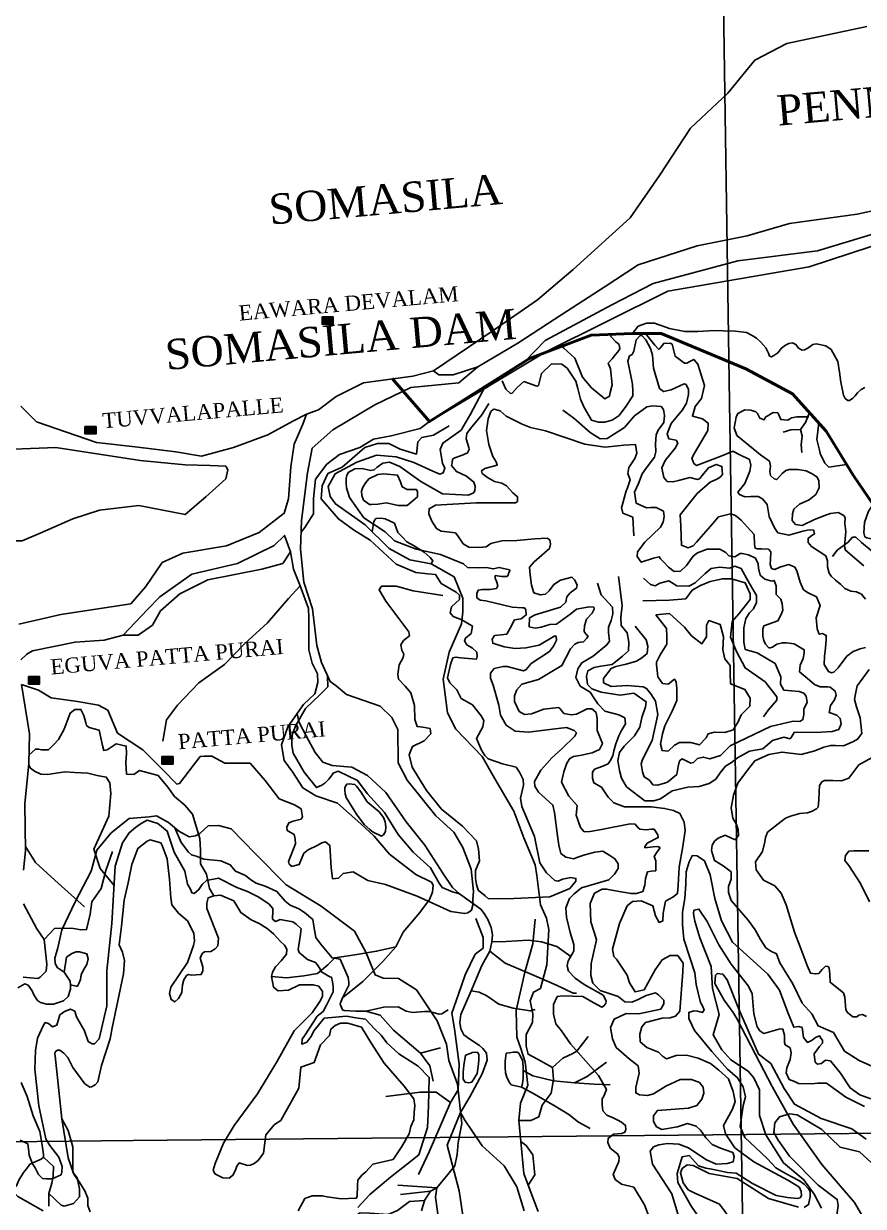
# Model space of a CAD drawing. Header units: millimetres. Extents: x 46 to 1858, y 42 to 1542.
# Drawn here: x 200.7 to 477.7, y 843.9 to 1234.2 of the extents above; entities that cross this region are included whole.
import ezdxf

# ---------------------------------------------------------------- set-up
doc = ezdxf.new("R2010")
doc.units = ezdxf.units.MM
doc.header["$MEASUREMENT"] = 0
for name, color, linetype in [('CONTOUR', 31, 'Continuous'), ('NALA', 4, 'Continuous'), ('TEXT', 7, 'Continuous')]:
    doc.layers.add(name, color=color, linetype=linetype)
for name, color, linetype, lineweight in [('FLOODFLOWCANAL', 4, 'Continuous', 50), ('RIVER', 4, 'Continuous', 25), ('ROAD', 1, 'Continuous', 25), ('TITLE', 7, 'Continuous', 30)]:
    doc.layers.add(name, color=color, linetype=linetype, lineweight=lineweight)
doc.styles.get("Standard").update_dxf_attribs({"font": 'times.ttf'})

msp = doc.modelspace()

# ---------------------------------------------------------------- hatches: boundary and pattern name
at = {"layer": 'TEXT'}
for points in [[(302.8, 1137.46), (299.13, 1137.46), (299.13, 1135.02), (302.8, 1135.02)], [(224.58, 1101.25), (220.91, 1101.25), (220.91, 1098.81), (224.58, 1098.81)], [(205.94, 1018.71), (202.28, 1018.71), (202.28, 1016.27), (205.94, 1016.27)], [(249.97, 992.32), (246.31, 992.32), (246.31, 989.88), (249.97, 989.88)]]:
    msp.add_hatch(color=256, dxfattribs=at).paths.add_polyline_path(points)

# ---------------------------------------------------------------- linework, layer by layer
at = {"layer": 'CONTOUR'}
for points in [[(401.58, 1131.99), (403.46, 1134.34), (406.14, 1135.35), (408.76, 1135.35), (413.8, 1133.6), (418.78, 1132.66), (423.08, 1132.66), (428.65, 1132.93), (431.48, 1132.8), (435.51, 1132.73), (439.14, 1132.33), (441.02, 1131.32), (442.5, 1130.38), (443.84, 1129.11), (445.59, 1127.29), (446.39, 1125.48), (446.8, 1124.54), (447.4, 1124.27), (448.21, 1124.68), (449.49, 1125.62), (450.69, 1127.16), (452.04, 1128.17), (453.18, 1128.7), (454.32, 1128.84), (455.47, 1128.37), (456.27, 1127.16), (457.48, 1126.49), (458.29, 1126.62), (459.36, 1127.09), (461.02, 1128.35), (462.16, 1128.55), (465.32, 1127.88), (467.06, 1126.67), (469.28, 1122.78), (469.82, 1119.22), (470.29, 1115.93), (470.83, 1113.32), (471.16, 1111.64), (471.77, 1110.57), (472.58, 1109.83), (473.18, 1109.89), (474.25, 1110.63), (474.99, 1111.44), (475.8, 1112.38), (477.01, 1113.45), (478.22, 1114.19)], [(478.47, 1028.32), (476.71, 1027.93), (474.37, 1026.96), (472.32, 1025.5), (469.4, 1021.6), (468.03, 1020.14), (467.25, 1019.95), (466.18, 1020.43), (464.82, 1022.77), (464.91, 1025.4), (465.21, 1028.22), (465.4, 1030.95), (465.5, 1032.31), (464.23, 1032.9), (463.16, 1032.7), (462.48, 1034.46), (462.18, 1038.16), (463.45, 1042.15), (462.28, 1045.07), (459.55, 1046.43), (457.99, 1047.41), (456.92, 1049.94), (455.75, 1053.64), (455.07, 1054.9), (453.12, 1055.68), (450.19, 1054.81), (448.53, 1054.13), (447.46, 1054.42), (446.97, 1055.78), (447.07, 1057.53), (447.17, 1059.87), (446.39, 1060.84), (444.15, 1060.94), (442.78, 1060.94), (442, 1061.14), (441.81, 1062.3), (441.67, 1065.58), (439.33, 1068.21), (437.38, 1070.36), (435.53, 1071.91), (433.87, 1072.4), (429.97, 1071.43), (428.02, 1069.28), (422.66, 1063.05), (421.59, 1061.88), (419.93, 1061.2), (417.69, 1062.08), (417.59, 1064.81), (417.49, 1068.51), (417.3, 1072.11), (422.86, 1079.12), (427.15, 1082.92), (429.39, 1083.89), (430.46, 1084.57), (431.24, 1085.45), (431.05, 1088.08), (429.19, 1088.76), (426.66, 1087.59), (424.51, 1085.06), (423.73, 1084.09), (423.05, 1083.79), (420.52, 1084.47), (416.71, 1083.5), (414.86, 1083.01), (413.01, 1083.11), (411.84, 1084.47), (411.25, 1087.59), (412.33, 1090.03), (415.64, 1094.12), (416.51, 1095.75), (415.92, 1096.82), (413.49, 1097.21), (413, 1098.87), (414.36, 1102.28), (418.07, 1106.76), (419.34, 1108.99), (420.02, 1111.82), (420.02, 1113.47), (419.24, 1115.13), (418.65, 1115.32), (414.27, 1113.38), (411.83, 1112.79), (410.46, 1113.86), (408.51, 1120.49), (408.12, 1124.87), (407.54, 1127.01), (405.98, 1129.93), (404.61, 1131.29), (404.03, 1131.29), (402.76, 1129.83), (401.98, 1126.13), (401.49, 1125.06), (400.52, 1124.57), (400.03, 1122.82), (401.01, 1117.95), (401.59, 1115.23), (401.69, 1112.89), (401.69, 1111.43), (399.35, 1107.92), (397.11, 1104.91), (394.86, 1103.35), (392.33, 1102.76), (390.28, 1102.67), (388.04, 1103.35), (385.5, 1107.73), (384.43, 1110.26), (383.55, 1113.77), (382.87, 1116.2), (379.95, 1120.58), (378.19, 1121.85), (374.88, 1121.95), (371.56, 1118.73), (370.49, 1114.84), (370, 1114.55), (365.71, 1116.1), (363.47, 1114.16), (361.81, 1112.31), (361.32, 1112.21), (359.76, 1113.57), (358.5, 1116.4)], [(394.42, 1131.69), (394.42, 1130.98), (396, 1129.21), (397.18, 1128.33), (397.37, 1126.95), (396.69, 1125.87), (395.9, 1124.99), (394.82, 1123.62), (393.54, 1122.14), (394.33, 1120.28), (394.82, 1114.98), (394.13, 1112.52), (393.93, 1111.34), (392.46, 1110.46), (388.04, 1113.99), (385.09, 1117.53), (382.53, 1123.81), (378.89, 1127.15), (377.93, 1128.39)], [(478.45, 1044.32), (477.08, 1045.89), (475.51, 1046.68), (473.54, 1046.88), (471.57, 1047.76), (470.3, 1049.13), (468.53, 1050.51), (467.15, 1051.88), (466.46, 1052.86), (465.87, 1054.93), (465.87, 1056.99), (465.38, 1058.56), (460.56, 1061.7), (459.48, 1062.98), (459.48, 1064.35), (460.37, 1065.04), (461.55, 1065.82), (461.35, 1066.8), (461.35, 1067.1), (459.88, 1067.2), (457.71, 1066.71), (453.09, 1065.43), (449.46, 1066.22), (448.37, 1067.79), (446.61, 1071.52), (445.99, 1075.52), (444.41, 1077.39), (443.04, 1078.17), (440.58, 1078.17), (438.61, 1078.08), (436.84, 1078.86), (436.35, 1079.65), (438.61, 1082.49), (440.28, 1086.52), (440.58, 1088.48), (440.19, 1090.35), (436.74, 1092.02), (434.88, 1093), (434.39, 1093), (431.04, 1091.62), (428.19, 1090.54), (422.69, 1088.38), (421.8, 1089.07), (421.12, 1090.84), (422, 1092.51), (426.42, 1099.97), (426.52, 1102.42), (424.65, 1103.8), (421.31, 1104.68), (422.2, 1107.92), (424.36, 1110.47), (425.33, 1114.77), (423.07, 1121.84), (421.79, 1123.41), (420.42, 1122.72), (419.53, 1122.23), (418.74, 1122.13), (415.6, 1124.49), (414.62, 1128.41), (413.93, 1128.81), (411.86, 1128.71), (410.59, 1127.04), (410.29, 1126.74), (408.91, 1128.12), (405.8, 1131.99)], [(354.18, 1108.82), (351.8, 1105.11), (348.08, 1100.67), (346.84, 1098.92), (346.64, 1097.16), (347.57, 1094.38), (347.67, 1093.66), (347.15, 1092.62), (345.71, 1091.9), (342.92, 1090.97), (342.19, 1090.46), (342.09, 1089.32), (341.88, 1088.39), (343.43, 1086.43), (346.74, 1084.9), (349.22, 1082.94), (349.63, 1081.6), (349.53, 1080.05), (349.12, 1079.43), (347.46, 1078.61), (338.89, 1079.02), (331.66, 1083.15), (324.84, 1088.1), (321.43, 1089.54), (319.16, 1089.13), (317.3, 1087.89), (316.37, 1086.96), (315.13, 1086.76), (312.34, 1087.38), (309.97, 1087.27), (307.69, 1086.04), (307.28, 1085.11), (307.07, 1084.18), (307.07, 1082.53), (307.18, 1081.08), (308.21, 1077.89), (312.86, 1071.18), (319.99, 1066.54), (323.08, 1063.55), (330.21, 1060.76), (338.17, 1059.01), (345.81, 1055.91), (347.15, 1054.78), (350.87, 1054.67), (353.35, 1054.78), (355.62, 1054.26), (357.59, 1054.78), (361, 1053.95), (361.1, 1053.74), (360.69, 1052.71), (360.48, 1052.2), (360.17, 1051.78), (358.31, 1051.78), (356.24, 1052.09), (356.24, 1051.17), (356.76, 1049.93), (357.07, 1048.69), (356.66, 1047.76), (354.59, 1047.45), (351.91, 1047.45), (350.67, 1047.24), (350.15, 1046.11), (350.15, 1044.77), (351.29, 1043.94), (353.15, 1043.74), (361.84, 1041.69), (365.25, 1041.48), (365.87, 1041.38), (366.38, 1040.76), (366.49, 1039.11), (364.83, 1037.77), (362.67, 1037.46), (361.22, 1034.67), (360.08, 1032.71), (358.22, 1032.51), (356.05, 1032.3), (355.23, 1031.06), (355.43, 1029.72), (359.26, 1028.59), (362.87, 1027.97), (366.38, 1028.17), (370.72, 1029.1), (375.89, 1032.2), (376.4, 1031.99), (376.51, 1030.75), (375.47, 1028.79), (374.13, 1027.04), (368.14, 1023.02), (366.49, 1021.06), (365.56, 1020.64), (360.19, 1022.09), (358.84, 1022.09), (355.95, 1021.37), (354.71, 1019.82), (354.71, 1018.17), (355.54, 1015.9), (357.4, 1009.29), (358.02, 1005.99), (359.88, 1002.69), (362.88, 1000.67), (367.22, 1000.36), (375.17, 1001.4), (379.72, 1001.91), (382.3, 1000.98), (383.02, 1000.16), (382.5, 999.02), (378.27, 994.9), (374.96, 991.9), (373.31, 990.05), (371.35, 987.88), (369.18, 984.06), (369.28, 982.52), (370.52, 980.56), (375.27, 976.33), (375.79, 973.85), (376.83, 966.13), (377.24, 963.14), (377.86, 960.35), (379.51, 959.12), (382.2, 958.6), (383.13, 959.01), (385.82, 959.94), (389.12, 960.77), (391.81, 961.08), (394.08, 959.63), (395.73, 958.6), (396.87, 956.95), (396.77, 955.4), (395.63, 953.54), (393.77, 951.69), (384.68, 949.01), (382.3, 947.04), (380.75, 945.5), (379.51, 942.4), (379.72, 939.31), (380.96, 934.25), (382.21, 930.35), (382.21, 928.18), (381.9, 927.56), (380.76, 925.7), (380.24, 924.57), (380.04, 923.12), (380.45, 921.47), (382.62, 919.2), (385.61, 917.14), (391.92, 913.53), (392.85, 911.67), (392.74, 910.85), (392.02, 909.92), (391.4, 909.61), (388.61, 911.16), (385.2, 913.12), (378.56, 913.39), (376.73, 913.11), (375.45, 910.46), (375.45, 907.35), (376.27, 904.15), (378.11, 901.86), (381.04, 897.56), (390.38, 887.04), (392.96, 882.48), (392.14, 880.2), (391.5, 879.37), (391.5, 877.36), (391.77, 875.35), (393.05, 873.98), (395.16, 873.06), (396.53, 872.42), (397.91, 871.69), (399.28, 870.59), (399.37, 869.22), (399.01, 868.31), (398, 867.94), (395.25, 867.67), (393.51, 866.29), (393.42, 864.92), (394.15, 863.09), (396.72, 861.08), (397.17, 859.98), (397.08, 858.7), (395.16, 854.4), (395.8, 852.76), (397.91, 851.2), (401.94, 850.19), (405.52, 844.36), (409.64, 833.29)], [(417.76, 837.37), (414.48, 848.06), (408.17, 857.82), (407.33, 862.13), (408.49, 863.5), (410.28, 864.13), (413.12, 864.65), (416.8, 864.44), (420.06, 863.23), (425.73, 859.34), (429.1, 857.76), (432.78, 857.97), (434.78, 858.6), (435.09, 860.28), (434.67, 861.65), (430.57, 863.12), (427.84, 864.28), (425.73, 866.48), (423.95, 869), (422.58, 870.37), (419.74, 871.21), (416.38, 870.16), (411.22, 869.21), (409.43, 870.16), (408.49, 871.84), (408.49, 873.73), (409.85, 875.51), (420.06, 876.25), (422.79, 877.19), (424.47, 879.29), (425.1, 881.19), (424.89, 883.18), (423.63, 884.76), (421, 885.7), (417.32, 885.7), (412.59, 883.5), (408.49, 880.98), (406.49, 880.45), (403.86, 880.66), (402.6, 881.29), (402.6, 883.08), (403.76, 887.8), (403.44, 890.22), (400.5, 892.53), (396.18, 896.31), (394.92, 899.15), (394.27, 902.9), (395.54, 905.63), (399.43, 907.53), (403.63, 907.42), (410.89, 909), (411.84, 910.68), (411.84, 911.94), (410.15, 913.72), (409.1, 914.35), (406.05, 913.51), (403.42, 912.15), (401.32, 911.31), (399.01, 911.41), (396.8, 913.09), (390.91, 915.09), (388.49, 917.5), (387.75, 920.02), (387.96, 924.01), (389.65, 931.89), (388.91, 934.41), (387.75, 937.77), (387.53, 943.84), (389.01, 947.21), (391.53, 948.57), (393, 948.57), (397.1, 947.84), (401.1, 947.1), (402.89, 947.1), (404.99, 947.84), (405.62, 949.94), (405.83, 952.04), (406.46, 954.24), (407.73, 954.56), (409.2, 954.66), (409.3, 955.92), (409.3, 957.92), (408.67, 959.39), (409.51, 960.54), (410.57, 962.12), (410.46, 962.44), (409.72, 962.65), (408.36, 962.54), (405.62, 962.23), (405.62, 962.54), (406.36, 963.7), (410.04, 965.59), (409.94, 966.53), (408.67, 968.32), (407.83, 968.42), (406.04, 968.11), (403.94, 968.32), (403.41, 968.84), (402.47, 970), (400.79, 970.1), (391.32, 968.21), (387.53, 967.58), (385.64, 967.48), (384.38, 968.95), (382.91, 973.04), (383.33, 976.19), (380.49, 979.24), (378.17, 983.84), (378.91, 987.3), (379.85, 990.14), (380.9, 991.71), (382.06, 992.34), (384.69, 992.76), (388.27, 993.6), (390.68, 994.65), (391.63, 996.65), (389.84, 1000.96), (389.84, 1004.84), (389.53, 1006.84), (388.16, 1008.1), (386.58, 1008.1), (383.11, 1006.31), (381.33, 1006.1), (378.91, 1006.52), (377.64, 1008.1), (377.12, 1008.52), (372.28, 1007.99), (368.28, 1006.42), (365.97, 1006.21), (364.18, 1007.26), (362.61, 1010.51), (362.61, 1012.4), (363.34, 1014.4), (365.02, 1016.19), (370.49, 1017.76), (373.86, 1019.73), (378.28, 1022.36), (381.11, 1027.92), (382.48, 1029.39), (383.64, 1030.02), (385.43, 1030.23), (386.48, 1031.39), (386.9, 1032.13), (386.27, 1032.65), (385.64, 1033.6), (385.74, 1035.49), (386.37, 1037.69), (388.27, 1039.69), (388.9, 1040.95), (388.79, 1041.68), (387.21, 1041.79), (383.11, 1040.95), (381.33, 1039.58), (376.49, 1036.01), (374.28, 1035.91), (371.44, 1035.07), (369.44, 1034.75), (367.44, 1035.17), (367.55, 1038.11), (369.44, 1039.16), (377.75, 1041.68), (379.54, 1043.26), (379.85, 1045.04), (381.01, 1046.41), (382.17, 1047.25), (383.11, 1047.88), (383.32, 1049.04), (382.38, 1050.72), (381.54, 1051.56), (377.85, 1050.61), (375.65, 1049.14), (374.07, 1047.04), (372.81, 1045.99), (371.12, 1045.67), (369.02, 1046.41), (368.18, 1048.93), (367.76, 1052.29), (367.55, 1054.81), (369.13, 1056.6), (374.16, 1060.98), (374.48, 1062.46), (374.27, 1063.82), (373.43, 1064.45), (369.33, 1064.24), (363.44, 1063.61), (358.39, 1063.51), (354.81, 1062.67), (353.24, 1061.61), (350.82, 1061.3), (347.56, 1061.4), (345.66, 1062.56), (343.88, 1065.19), (343.14, 1066.13), (338.41, 1066.76), (336.83, 1067.6), (335.36, 1070.02), (334.31, 1072.43), (334.41, 1074.11), (336.52, 1075.27), (349.98, 1076.11), (362.91, 1076.11), (363.65, 1076.53), (363.65, 1078.1), (362.07, 1079.37), (359.97, 1081.68), (358.39, 1082.62), (355.97, 1083.15), (353.76, 1084.41), (351.97, 1085.77), (351.76, 1086.61), (352.82, 1087.45), (356.92, 1088.5), (356.6, 1089.66), (355.44, 1091.34), (354.18, 1095.33), (353.34, 1099.91), (353.97, 1103.8), (354.81, 1106.21), (355.55, 1106.84), (355.86, 1107.05), (357.86, 1106.42), (359.86, 1104.74), (365.12, 1102.01), (367.85, 1100.96), (372.9, 1099.81), (385.83, 1095.4), (392.56, 1094.45), (398.66, 1095.08), (402.56, 1095.29), (402.98, 1092.46), (402.34, 1090.67), (400.35, 1087.73), (400.03, 1085.73), (400.77, 1083.63), (399.82, 1080.69), (399.51, 1080.06), (398.17, 1075.19), (397.96, 1074.56), (398.38, 1072.67), (401.64, 1071.3), (401.95, 1065.21)], [(378.57, 1106.68), (382.23, 1104.06), (387.59, 1099.27), (390.88, 1097.2), (393.23, 1097.3), (398.96, 1100.96), (402.25, 1104.81), (406.29, 1107.72), (408.17, 1108.09), (410.99, 1107.9), (411.75, 1106.87), (412.12, 1104.9), (411.84, 1102.55), (410.05, 1100.02), (409.4, 1098.52), (409.11, 1095.51), (409.21, 1092.88), (408.83, 1091.1), (406.11, 1087.53), (404.79, 1085.66), (403.57, 1082.46), (402.25, 1079.55), (402.72, 1075.99), (406.22, 1074.41), (407.53, 1074.5), (409.41, 1074.5), (411.76, 1073.28), (412.04, 1071.59), (411.67, 1069.71), (410.82, 1068.02), (405.65, 1063.14), (403.21, 1059.86), (403.12, 1058.35), (404.43, 1056.48), (408.47, 1057.79), (410.35, 1058.26), (410.82, 1057.6), (411.76, 1056.57), (413.45, 1054.88), (415.33, 1053.47), (417.4, 1053.57), (419.38, 1055.35), (421.54, 1058.45), (423.04, 1059.57), (426.24, 1060.8), (428.02, 1060.8), (430.37, 1060.8), (432.35, 1059.67), (433.38, 1058.64), (435.26, 1058.26), (437.05, 1059.39), (437.7, 1059.39), (439.87, 1058.92), (442.12, 1057.79), (443.06, 1055.91), (443.16, 1054.51), (443.72, 1052.16), (445.22, 1050.84), (447.48, 1050.28), (448.33, 1050.47), (448.98, 1048.69), (448.98, 1045.87), (450.49, 1044.27), (450.96, 1042.77), (451.15, 1040.61), (450.58, 1039.2), (449.55, 1037.14), (444.88, 1035.46), (444.6, 1034.33), (444.6, 1032.08), (444.88, 1030.67), (445.45, 1029.45), (446.58, 1028.23), (446.95, 1028.23), (447.7, 1028.42), (449.21, 1029.45), (450.99, 1029.92), (452.31, 1029.92), (454.85, 1029.54), (458.14, 1027.57), (458.23, 1026.44), (457.86, 1024.66), (456.92, 1022.5), (456.63, 1020.34), (459.17, 1018.18), (461.62, 1016.12), (463.5, 1015.37), (465.85, 1015.37), (466.78, 1015.27), (468.38, 1013.96), (468.76, 1012.55), (468.19, 1011.05), (466.88, 1009.17), (466.41, 1006.92), (468.95, 1005.98), (470.07, 1004.95), (470.45, 1003.16), (469.6, 1001.29), (467.44, 1000.63), (463.78, 1000.44), (454.85, 1000.25), (453.91, 998.66), (453.53, 998.19), (451.46, 998.75), (447.7, 997.63), (444.6, 994.9), (440.16, 994.1), (436.21, 991.94), (434.24, 990.34), (432.27, 989.12), (430.48, 986.96), (429.07, 984.9), (426.82, 983.39), (423.53, 982.46), (419.86, 982.27), (414.6, 981.05), (410.74, 978.42), (408.58, 977.76), (405.57, 977.76), (399.56, 982.36), (397.96, 985.18), (397.21, 987.71), (396.74, 991), (397.21, 993.72), (398.81, 995.79), (402.19, 999.17), (403.98, 1002.08), (404.63, 1005.27), (405.86, 1008.74), (406.04, 1010.43), (401.99, 1013.24), (397.48, 1012.58), (391.18, 1013.61), (388.17, 1014.65), (386.67, 1016.15), (386.39, 1018.87), (386.86, 1020.65), (388.93, 1021.69), (391.09, 1022.15), (394.85, 1022.72), (398.23, 1025.44), (400.21, 1027.22), (400.3, 1030.04), (399.74, 1033.14), (397.76, 1035.58), (397.67, 1038.39), (398.14, 1042.24), (396.92, 1051.82)], [(459.74, 1104.5), (455.84, 1104.5), (453.99, 1104.19), (453.37, 1103.67), (452.76, 1103.37), (450.5, 1103.57), (449.78, 1105.11), (449.47, 1105.83), (447.93, 1105.93), (445.47, 1104.39), (444.95, 1103.47), (443.52, 1103.98), (442.8, 1105.52), (442.28, 1106.14), (440.54, 1106.65), (438.59, 1106.75), (436.33, 1105.62), (435.71, 1104.39), (435.1, 1100.8), (436.02, 1098.34), (437.77, 1096.91), (443.82, 1091.88), (446.7, 1089.83), (447.11, 1088.19), (446.91, 1086.45), (447.11, 1085.11), (448.34, 1083.98), (449.16, 1083.78), (450.09, 1084.8), (450.91, 1085.73), (452.14, 1086.75), (453.27, 1087.06), (456.15, 1087.06), (458.82, 1086.65), (461.08, 1085.52), (462.51, 1084.6), (463.03, 1083.37), (463.13, 1081.01), (462, 1078.86), (459.84, 1077.11), (456.66, 1075.68), (454.81, 1074.04), (454.3, 1072.5), (454.2, 1070.24), (455.33, 1068.91), (457.48, 1068.6), (461.59, 1070.55), (465.59, 1072.09), (466.83, 1072.6), (469.39, 1072.91), (471.24, 1071.88), (471.76, 1071.16), (471.65, 1069.22), (471.96, 1066.65), (471.47, 1061.64), (471.78, 1060.41), (477.84, 1055.29)], [(338.95, 1045.46), (329.15, 1047.04), (323.54, 1048.62), (318.78, 1048.62), (317.92, 1047.33), (320.22, 1043.59), (325.12, 1036.97), (327.71, 1033.52), (328, 1032.22), (325.98, 1030.64), (325.12, 1029.2), (325.41, 1027.48), (326.13, 1026.18), (325.84, 1025.03), (324.54, 1022.58), (324.11, 1019.56), (324.4, 1017.84), (326.56, 1015.53), (328.43, 1013.38), (329.59, 1009.2), (329.73, 1004.6), (330.45, 1002.3), (332.32, 1002.01), (334.77, 1001.58), (335.06, 999.85), (332.76, 997.55), (329.01, 995.68), (328.43, 994.39), (327.86, 992.95), (328.87, 988.81), (333.62, 981.18), (338.52, 975), (345.43, 969.39), (350.04, 964.5), (350.76, 961.76), (351.05, 957.88), (349.75, 954.71), (349.75, 952.12), (350.04, 950.11), (350.62, 948.24), (352.92, 946.37), (354.08, 945.36), (362.43, 945.51), (374.24, 946.08), (380.87, 948.81), (382.89, 951.26), (382.89, 952.12), (381.16, 952.41), (378.42, 951.84), (376.98, 951.26), (375.97, 951.4), (373.23, 953.99), (370.93, 957.3), (369.2, 965.93), (365.02, 975.86), (364.59, 978.59), (365.6, 982.91), (365.46, 984.78), (364.3, 987.23), (363.15, 988.81), (358.69, 989.96), (353.93, 991.54), (352.78, 992.69), (351.77, 994.42), (350.04, 998.3), (352.2, 1002.19), (352.49, 1004.2), (351.63, 1005.78), (348.74, 1009.37), (345, 1011.52), (343.56, 1014.4), (341.25, 1016.7), (340.53, 1018.29), (341.54, 1022.75), (342.26, 1024.9), (343.27, 1025.19), (344.85, 1024.9), (350.04, 1024.47), (350.33, 1025.33), (350.18, 1026.77), (348.74, 1028.07), (346.87, 1029.22), (346.15, 1030.51), (346.44, 1031.38), (348.31, 1032.96), (348.74, 1035.41), (345.28, 1037.42), (342.4, 1038.57), (341.4, 1039.72), (341.83, 1041.74), (344.42, 1044.18), (344.42, 1045.62), (343.41, 1046.63), (338.37, 1049.5), (336.5, 1052.38), (334.05, 1052.67), (330.02, 1053.1), (323.53, 1055.83), (315.03, 1063.75), (309.54, 1067.15), (304.5, 1070.75), (298.88, 1077.37), (299.17, 1081.68), (301.04, 1085.71), (305.79, 1087.87), (313.28, 1094.34), (317.46, 1095.64), (321.21, 1095.64), (324.95, 1093.77), (330.28, 1092.19), (330.71, 1096.21), (332.01, 1097.65), (335.9, 1098.37), (341.08, 1101.54)], [(402.39, 1035.32), (406.09, 1030.86), (406.6, 1028.82), (406.34, 1026.4), (404.68, 1024.87), (402.9, 1023.85), (399.45, 1022.83), (396.01, 1022.07), (394.48, 1021.43), (391.93, 1018.12), (391.93, 1016.72), (394.48, 1015.44), (399.84, 1015.83), (405.07, 1015.32), (406.21, 1014.81), (407.62, 1013.02), (409.15, 1010.6), (409.91, 1006.27), (408, 997.61), (404.84, 991.42), (404.45, 989.89), (404.84, 987.34), (405.35, 985.69), (407.13, 984.54), (408.28, 983.01), (409.81, 982.89), (412.11, 983.52), (413.13, 983.9), (416.19, 986.45), (416.57, 989), (417.08, 990.91), (417.98, 991.55), (420.78, 990.15), (421.68, 990.4), (422.95, 991.68), (424.87, 992.19), (427.03, 991.55), (430.61, 992.7), (433.8, 995.88), (447.06, 1002.25), (454.59, 1004.04), (456.76, 1003.91), (457.78, 1004.55), (458.03, 1006.2), (458.03, 1007.99), (459.18, 1010.28), (458.8, 1012.32), (458.03, 1013.21), (456.5, 1013.85), (451.53, 1014.23), (450.38, 1016.27), (450.51, 1018.69), (448.59, 1023.02), (442.72, 1026.54), (438.77, 1027.68), (438.26, 1030.1), (438.26, 1034.82), (438.9, 1037.87), (440.17, 1039.79), (441.45, 1041.06), (442.47, 1043.23), (442.47, 1045.52), (439.66, 1050.23), (437.36, 1054.44), (435.32, 1055.2), (433.54, 1054.57), (430.22, 1054.82), (427.54, 1054.44), (425.5, 1052.78), (422.18, 1049.72), (420.14, 1048.58), (416.19, 1048.7), (413.51, 1050.36), (410.57, 1049.6), (409.04, 1048.7), (407.51, 1049.09), (405.22, 1051.25)], [(404.95, 1043.75), (413.76, 1044), (419.11, 1044.38), (421.28, 1047.31), (423.96, 1048.84), (427.15, 1050.12), (431.23, 1051.01), (434.17, 1051.01), (438.76, 1049.73), (440.42, 1046.04), (440.42, 1044.13), (436.72, 1039.54), (434.42, 1036.87), (433.91, 1031.77), (435.83, 1027.06), (438.76, 1021.58), (445.27, 1016.99), (449.22, 1012.02), (449.22, 1011), (446.29, 1007.69), (444.76, 1005.4)], [(424.8, 838.37), (420.83, 844.14), (416.5, 851.71), (416.26, 854.72), (417.94, 860.25), (420.23, 860.61), (423.36, 857.24), (425.77, 856.52), (427.69, 856.16), (432.87, 855.08), (435.76, 854.84), (441.17, 851.47), (449, 847.51), (452.73, 846.79), (455.98, 846.43), (456.82, 846.67), (457.3, 847.51), (457.18, 848.83), (456.7, 850.15), (456.1, 850.51), (452.85, 852.56), (441.53, 858.57), (435.26, 863.22), (432.25, 867.79), (431.53, 870.56), (434.53, 875.97), (435.38, 878.49), (434.77, 881.74), (433.21, 885.94), (430.08, 888.83), (427.31, 890.99), (423.22, 892.8), (419.37, 893.76), (416, 893.64), (412.75, 892.56), (411.42, 893.4), (410.1, 894.72), (406.25, 896.28), (404.08, 898.21), (403.96, 900.73), (404.68, 903.13), (405.89, 904.58), (411.3, 906.02), (413.95, 906.14), (415.76, 906.62), (417.2, 908.28), (418.16, 921.26), (418.28, 924.15), (416.48, 926.67), (413.95, 926.67), (411.3, 925.23), (409.02, 921.98), (405.4, 915.37), (402.4, 914.65), (400.59, 917.66), (399.75, 920.18), (396.26, 925.47), (395.41, 926.31), (394.93, 928.72), (397.22, 937.25), (399.75, 943.02), (401.55, 944.46), (404.44, 944.7), (408.29, 943.02), (409.14, 939.78), (410.34, 937.61), (411.54, 938.09), (411.66, 940.62), (412.39, 944.58), (414.91, 945.91), (416.36, 947.11), (416.6, 949.87), (416.96, 955.88), (418.16, 962.61), (418.88, 967.9), (418.64, 970.66), (417.19, 973.55), (415.03, 974.51), (412.14, 975.23), (407.68, 975.71), (398.9, 975.71), (395.41, 977.03), (393.48, 978.96), (391.31, 982.2), (388.79, 983.65), (388.3, 985.21), (388.3, 987.13), (389.03, 988.21), (391.8, 989.17), (393.48, 989.9), (394.2, 990.98), (395.05, 992.54), (395.41, 994.22), (396.01, 996.51), (397.09, 999.15), (397.93, 1000.96), (399.26, 1003.12), (399.02, 1005.16), (397.07, 1006.09), (392.38, 1007.3), (390.09, 1009.7), (389.01, 1011.38), (387.56, 1013.55), (384.31, 1015.59), (382.87, 1018.48), (383.47, 1021.24), (384.8, 1023.28), (388.53, 1025.45), (393.1, 1029.17), (393.94, 1030.38), (393.58, 1033.26), (393.58, 1035.06), (394.54, 1037.23), (395.03, 1039.39), (394.91, 1041.68), (391.17, 1045.76), (389.97, 1049.61)], [(482.76, 889.17), (476.33, 891.99), (471.45, 895.11), (467.85, 901.24), (462.78, 903.48), (460.73, 907.38), (457.51, 910.98), (454.49, 917.31), (450.16, 924.21), (449.09, 927.23), (447.14, 928.11), (445.58, 929.18), (443.82, 932), (441.97, 935.12), (439.73, 938.33), (434.07, 944.85), (433.19, 947.48), (433.19, 949.43), (434.07, 951.86), (434.07, 954.3), (431.44, 956.25), (428.61, 958), (427.62, 961.38), (427.82, 963.04), (428.6, 964.4), (429.77, 965.38), (432.11, 966.35), (434.25, 965.38), (435.23, 964.99), (435.52, 964.99), (436.5, 966.25), (436.4, 968.3), (435.81, 969.95), (434.64, 972), (434.06, 975.41), (434.84, 979.59), (436.3, 983.59), (439.52, 987.87), (441.86, 990.89), (446.54, 993.03), (450.93, 993.81), (457.21, 993), (461.69, 994.26), (464.71, 995.43), (466.95, 996.02), (468.51, 996.02), (471.15, 995.92), (474.46, 997.28), (475.83, 998.06), (477.19, 999.91), (476.7, 1005.07), (475.44, 1008.77), (474.85, 1011.21), (475.24, 1013.64), (475.73, 1015.69), (476.7, 1016.95), (479.63, 1021.04)], [(478.77, 906.56), (477.49, 907.15), (476.21, 906.95), (475.52, 906.46), (474.24, 906.46), (472.48, 907.83), (471.98, 908.72), (471.59, 912.94), (471.2, 914.31), (469.13, 915.98), (466.74, 917.83), (466.65, 920.38), (466.55, 921.56), (466.45, 922.44), (466.06, 923.03), (465.27, 923.13), (464.09, 922.05), (463.01, 920.78), (461.83, 920.58), (460.26, 920.87), (459.17, 923.33), (456.82, 929.51), (455.05, 934.42), (452.29, 943.45), (450.62, 947.28), (448.46, 949.64), (444.82, 951.5), (442.37, 954.94), (442.16, 957.57), (444.42, 961), (445.21, 964.14), (445.4, 965.62), (446.09, 967.38), (450.61, 970.92), (451.99, 972), (453.66, 972.68), (456.81, 973.57), (459.26, 973.76), (460.64, 974.16), (462.31, 975.04), (462.8, 975.63), (463, 978.08), (463.1, 980.64), (463.29, 982.8), (463.98, 983.97), (464.87, 984.47), (467.62, 984.47), (470.47, 984.37), (472.93, 985.15), (476.27, 989.57), (482.79, 993.29)], [(199.48, 865.73), (202.05, 864.5), (202.28, 862.82), (202.5, 860.81), (203.62, 857.9), (204.51, 856.56), (205.52, 854.44), (206.86, 853.09), (208.21, 852.98), (210.11, 852.98), (213.02, 854.32), (213.25, 855.22), (213.36, 857.01), (212.24, 860.14), (209.33, 863.94), (207.98, 866.17), (205.63, 877.02), (204.4, 889.21), (204.63, 895.35), (205.19, 899.38), (207.23, 903.71), (207.79, 904.6), (208.91, 904.27), (210.14, 903.15), (211.59, 903.71), (212.6, 907.06), (214.17, 908.18), (216.18, 908.96), (217.53, 908.29), (218.08, 906.39), (220.77, 901.81), (222, 898.34), (223.23, 897.56), (224.02, 897.56), (225.59, 899.12), (228.16, 910.08), (228.16, 921.6), (229.73, 937.25), (230.87, 956.12), (233.33, 963.84), (235.46, 967.19), (237.59, 968.87), (239.16, 969.99), (240.95, 971.11), (241.39, 971.33), (244.98, 970.21), (248, 967.75), (250.35, 960.82), (253.82, 954.56), (254.72, 950.2), (255.72, 948.52), (256.17, 947.4), (256.95, 947.18), (258.52, 948.41), (259.53, 950.09), (260.98, 951.43), (265.01, 952.21), (271.06, 949.08), (274.53, 947.85), (278, 946.06), (281.58, 943.71), (282.93, 942.15), (282.93, 941.37), (282.81, 938.68), (283.71, 937.9), (285.28, 938.57), (289.53, 937.79), (290.54, 937.01), (292.22, 935.44), (291.88, 932.98), (291.28, 928.64), (291.62, 927.64), (294.3, 925.4), (296.99, 924.4), (297.55, 923.73), (298.22, 922.72), (299.01, 921.15), (299.45, 920.93), (301.69, 919.59), (302.25, 919.48), (302.59, 918.02), (302.81, 916.46), (302.81, 914.67), (300.57, 910.31), (299.45, 908.18), (297.55, 906.62), (296.21, 904.61), (293.52, 900.47), (292.51, 899.02), (292.4, 897.45), (294.08, 898.12), (295.42, 899.8), (296.54, 901.92), (299.79, 905.95), (303.6, 906.28), (307.18, 906.62), (310.31, 906.06), (313.45, 905.61), (316.58, 902.37), (318.6, 900.36), (320.5, 897.9), (324.42, 894.21), (330.8, 890.18), (334.5, 886.42), (334.27, 876.92), (333.94, 869.87), (331.03, 860.93), (327.33, 857.91), (321.74, 853.55), (314.89, 847.77), (310.98, 843.52)], [(222.65, 842.08), (221.84, 844.2), (221.84, 846.53), (220.83, 848.95), (219.01, 851.99), (217.28, 854.52), (215.36, 859.88), (213.24, 872.81), (211.12, 893.54), (210.91, 894.15), (211.12, 894.85), (211.83, 895.46), (212.64, 895.46), (213.95, 894.45), (215.27, 893.03), (216.89, 889.7), (220.84, 884.34), (222.46, 883.22), (223.06, 883.33), (224.28, 883.93), (225.19, 884.94), (226.41, 890.4), (229.24, 899.2), (229.85, 902.84), (233.61, 920.62), (233.91, 924.97), (233.3, 927.8), (232.19, 930.23), (232.9, 936.4), (233.81, 944.99), (235.15, 950.61), (236.36, 956.67), (238.39, 962.03), (241.42, 964.36), (242.44, 964.86), (245.98, 963.85), (246.38, 962.94), (248, 958.59), (248.81, 951.92), (249.22, 945.75), (249.52, 943.43), (251.75, 940.7), (254.69, 938.07), (256.81, 934.02), (257.02, 931.49), (256.71, 929.98), (254.69, 924.32), (249.23, 916.19), (248.83, 914.17), (249.33, 912.14), (250.55, 911.34), (251.76, 912.45), (252.88, 914.47), (253.08, 917), (253.48, 918.62), (254.39, 920.03), (255.1, 920.44), (255.91, 920.23), (259.25, 920.44), (259.76, 921.65), (259.76, 922.96), (258.95, 925.8), (259.56, 927.31), (260.37, 927.92), (262.39, 928.02), (263.81, 928.83), (264.72, 929.84), (264.92, 932.37), (261.08, 942.18), (261.08, 944), (261.58, 945.72), (263.41, 946.42), (265.63, 946.63), (269.99, 944.71), (272.31, 940.86), (275.76, 938.44), (278.39, 937.22), (281.02, 935.6), (283.05, 933.78), (285.48, 931.16), (286.69, 930.04), (287.5, 928.73), (287.4, 927.11), (285.58, 924.89), (283.76, 922.96), (282.74, 921.14), (282.44, 919.73), (283.15, 916.19), (284.67, 914.98), (288.01, 915.18), (291.65, 917), (294.49, 917), (296.21, 917), (298.03, 916.59), (299.25, 914.77), (299.25, 913.16), (298.44, 911.44), (295.91, 907.7), (289.95, 901.85), (284.18, 891.53), (277.8, 881.01), (270.11, 870.6), (266.56, 864.73), (263.82, 858), (263.21, 855.78), (263.72, 854.66), (266.35, 853.25), (268.48, 853.15), (269.69, 854.16), (270.61, 855.78), (271.01, 857.19), (271.82, 858.2), (274.55, 857.39), (275.57, 857.49), (276.68, 858), (278, 859.01), (279.82, 861.44), (280.53, 867.51), (283.46, 870.94), (285.49, 872.26), (291.48, 882.83), (292.09, 889.8), (296.54, 891.32), (298.57, 897.19), (301.6, 900.22), (302.01, 902.34), (303.43, 903.56), (305.25, 904.36), (307.58, 904.36), (312.13, 903.05), (315.17, 897.99), (319.63, 891.12), (326.21, 883.53), (329.45, 879.39), (329.75, 877.16), (329.55, 874.84), (329.45, 872.41), (328.44, 870.19), (327.83, 867.86), (325.5, 863.61), (322.56, 859.37), (315.89, 857.76), (313.56, 855.24), (312.24, 854.12), (310.92, 852.51), (310.82, 850.79), (310.72, 847.15), (310.42, 846.54), (305.46, 846.34), (300.8, 847.04), (299.18, 847.35), (295.84, 847.35), (293.41, 846.44), (291.28, 842.39)], [(479.47, 961.26), (476.91, 961.26), (474.54, 961.26), (472.9, 961.06), (471.88, 959.73), (471.57, 958.08), (472.9, 956.34), (476.8, 950.39), (479.78, 944.44)], [(458.21, 843.49), (459.65, 844.45), (460.13, 846.97), (460.13, 848.77), (459.65, 849.61), (458.21, 851.17), (456.65, 852.25), (453.89, 853.69), (451.48, 855.01), (448.84, 856.57), (446.08, 859.57), (443.91, 861.61), (438.62, 866.65), (437.06, 870.25), (438.02, 877.18), (438.86, 880.06), (438.02, 883.3), (436.22, 886.3), (432.86, 889.18), (427.69, 894.94), (422.04, 901.9), (421.08, 903.82), (420.12, 905.86), (420.12, 907.9), (421.8, 908.38), (423, 908.26), (424.69, 907.9), (425.17, 908.74), (424.69, 910.06), (423.96, 911.14), (422.51, 917.12), (422.15, 920.97), (420.59, 925.65), (418.54, 932.01), (418.06, 936.93), (418.06, 941.01), (418.78, 945.45), (419.15, 950.37), (419.27, 954.33), (420.23, 957.57), (421.19, 959.61), (421.79, 959.73), (422.87, 959.61), (425.27, 957.93), (427.2, 953.25), (428.76, 945.45), (430.92, 938.13), (434.53, 931.05), (441.5, 924.81), (446.18, 920.49), (450.03, 915.21), (452.79, 907.89), (454.73, 903), (456.41, 903.24), (457.5, 902.88), (457.62, 902.16), (457.98, 899.64), (459.3, 897.96), (460.86, 898.68), (461.94, 899.64), (463.26, 900.12), (463.74, 899.4), (464.23, 898.68), (464.23, 897.72), (463.26, 896.64), (461.46, 894.24), (461.46, 894), (461.82, 891.48), (462.54, 890.76), (463.86, 891), (464.83, 891.84), (465.31, 892.08), (466.87, 891.96), (470.23, 887.88), (473.36, 882.96), (476.6, 880.68), (480.21, 879.36)], [(427.56, 923.01), (423.72, 932.49), (422.15, 938.01), (421.67, 940.41), (421.79, 941.61), (423.48, 941.97), (426.24, 937.89), (430.08, 930.21), (434.05, 923.85), (439.82, 916.52), (441.02, 914), (441.62, 907.4), (442.71, 903.12), (443.55, 901.8), (444.88, 900.96), (445.6, 901.2), (450.28, 902.52), (451.12, 902.4), (451.72, 900.36), (451.72, 897.96), (451.97, 897.24), (453.53, 896.16), (453.89, 894.6), (453.53, 892.32), (452.45, 889.56), (452.21, 888), (453.29, 885.72), (454.97, 885.12), (456.29, 884.4), (460.74, 884.28), (462.66, 884.52), (465.54, 884.52), (471.91, 879.95), (478.04, 876.83)], [(463.86, 843.24), (461.5, 847.95), (458.13, 852.66), (451.39, 858.22), (445.49, 867.47), (443.47, 873.87), (443.47, 882.28), (441.62, 886.32), (439.76, 888.51), (434.04, 892.21), (431, 895.57), (428.14, 900.45), (430.16, 907.19), (427.97, 915.77), (427.56, 923.01)], [(478.6, 866), (473.9, 869.5), (463.85, 872.88), (454.99, 877.58), (451.6, 882.82), (447.23, 891.01), (443.07, 894.06), (436.6, 908.98), (432.77, 918.59), (431.35, 920.55), (429.49, 920.77), (428.95, 920.23), (428.73, 917.39), (431.79, 911.93), (434.74, 907.89), (436.06, 905.68)], [(486.09, 817.88), (476.81, 820.71), (465.64, 818.19), (460.14, 815.84), (458.09, 815.68), (457.3, 818.19), (458.72, 828.56), (461.87, 832.02), (466.27, 834.38), (468.95, 840.98), (469.42, 844.12), (469.1, 846.16), (462.81, 850.88), (453.35, 860.41), (449.57, 865.76), (448.16, 868.27), (448.47, 871.41), (450.04, 873.46), (453.35, 874.4), (455.86, 874.08), (464.05, 869.21), (470.02, 863.4), (476.47, 861.83), (485.29, 853.81)], [(196.43, 836.31), (188.33, 844.61), (184.58, 850.17), (182.46, 853.81), (181.65, 856.03), (181.75, 858.66), (182.96, 859.88), (187.11, 858.16), (190.35, 855.33), (198.76, 847.13), (207.16, 842.38)], [(435.5, 837.49), (430.21, 844.57), (421.92, 848.29), (419.88, 849.37), (418.32, 851.65), (417.36, 854.89), (417.96, 856.33), (419.64, 857.53), (421.56, 857.41), (426.85, 854.77), (436.1, 853.09), (446.44, 846.49), (456.29, 843.61)]]:
    msp.add_lwpolyline(points, dxfattribs=at)
for points in [[(317.54, 1075.68), (320.42, 1076.06), (324.24, 1075.2), (327.21, 1075.2), (330.56, 1078.07), (330.66, 1079.69), (330.27, 1080.46), (327.21, 1080.46), (325.58, 1081.41), (325.01, 1083.04), (324.05, 1085.24), (319.46, 1085.62), (317.54, 1085.43), (314.58, 1083.99), (313.52, 1082.75), (312.57, 1081.22), (312.09, 1079.88), (312.28, 1078.54), (312.85, 1077.01), (314.77, 1075.58), (315.44, 1075.48)], [(409.29, 1039.13), (412.74, 1034.55), (412.86, 1032), (412.86, 1029.45), (410.69, 1025.88), (409.42, 1023.46), (409.42, 1022.57), (409.67, 1020.79), (409.93, 1018.62), (411.46, 1016.46), (413.37, 1016.2), (415.41, 1017.86), (415.92, 1016.97), (416.18, 1014.67), (416.18, 1010.85), (414.65, 1007.28), (412.22, 1002.44), (411.46, 999.89), (410.82, 996.45), (411.33, 994.29), (413.37, 994.16), (415.41, 996.07), (417.07, 996.96), (420.77, 996.96), (423.71, 996.2), (425.88, 998.49), (426.51, 999.89), (428.55, 1000.4), (432, 1000.27), (434.81, 1001.17), (436.46, 1003.84), (437.36, 1006.14), (440.29, 1008.94), (440.42, 1011.61), (438.63, 1014.42), (433.91, 1016.33), (433.78, 1020.02), (433.78, 1022.44), (432, 1024.61), (431.36, 1027.54), (431.62, 1031.87), (430.47, 1035.95), (426.77, 1037.22), (426, 1035.69), (426, 1031.87), (424.47, 1029.58), (421.03, 1032.13), (418.73, 1035.06), (413.76, 1039.52)], [(346.44, 893.73), (345.88, 890.35), (345.69, 888.19), (345.69, 885.85), (346.35, 884.81), (347.47, 884.63), (348.51, 884.81), (350.29, 887.72), (350.67, 890.07), (350.86, 892.14), (350.86, 893.92), (350.48, 894.67), (349.82, 894.77), (348.6, 894.67), (348.32, 894.48)], [(359.88, 894.48), (359.5, 891.76), (359.5, 889.7), (359.6, 887.91), (360.07, 886.5), (360.82, 884.91), (361.57, 883.97), (364.96, 883.22), (365.24, 884.35), (365.43, 886.13), (365.52, 887.72), (365.43, 890.07), (365.24, 892.14), (364.39, 893.83), (364.02, 894.48), (363.55, 894.77), (363.17, 894.77), (362.23, 894.77), (361.01, 894.58)]]:
    msp.add_lwpolyline(points, close=True, dxfattribs=at)
at = {"layer": 'FLOODFLOWCANAL'}
msp.add_lwpolyline([(322.25, 1117.17), (334.52, 1102.92), (367.62, 1123.73), (387.88, 1131.42), (401.58, 1131.99), (411, 1131.99), (438.96, 1120.31), (454.37, 1112.04), (465.5, 1099.79), (474.34, 1085.25), (480.9, 1075.57)], dxfattribs=at)
at = {"layer": 'NALA'}
for points in [[(200, 1016.14), (205.56, 1014.29), (209.72, 1011.75), (218.39, 1010.49), (225.32, 1009.33), (228.44, 1007.6), (231.68, 1000.1), (240, 994.56), (246.59, 987.98), (251.21, 983.25), (252.13, 983.48), (256.76, 989.48), (258.95, 992.37), (260.22, 992.48), (262.77, 992.48), (267.04, 990.17), (275.36, 990.17), (280.33, 984.4), (284.95, 978.4), (290.04, 976.44), (292.23, 975.05), (292.7, 972.4), (292.23, 971.71), (289.58, 971.01), (288.19, 970.44), (287.5, 969.05), (287.61, 967.9), (289.92, 966.63), (290.27, 965.13), (290.38, 963.51), (288.02, 957.67), (288.25, 956.87), (288.83, 956.4), (289.06, 956.06), (291.6, 956.75), (293.1, 960.44), (294.49, 961.6), (297.73, 963.1), (299, 963.91), (300.27, 964.14), (301.66, 962.98), (301.89, 959.4), (302.12, 955.6), (302.46, 953.06), (302.58, 952.02), (304.54, 952.25), (306.05, 953.75), (309.4, 954.33), (314.25, 951.44), (320.03, 950.06), (330.55, 946.25), (341.64, 941.17), (346.26, 940.59), (347.19, 940.71), (348.46, 941.63), (348.92, 943.25), (348.92, 945.32), (349.04, 947.75), (348.34, 955.13), (345.57, 962.29), (342.56, 967.37), (336.67, 972.79), (327.19, 984.57), (324.2, 990.3), (324.09, 1001.26), (322.12, 1005.19), (318.31, 1009), (307.22, 1012.81), (303.75, 1015.69), (301.79, 1017.08), (298.9, 1023.42), (297.37, 1028.94), (295.99, 1041.06), (293.1, 1049.95), (292.06, 1060.8), (292.29, 1070.26), (294.37, 1085.94), (295.88, 1094.14), (302.7, 1100.14), (316.56, 1108.45), (328.47, 1114.1), (344.3, 1115.72), (350.48, 1120.98)], [(335.88, 1119.69), (329.06, 1117.84), (312.77, 1115.65), (303.75, 1111.15), (297.97, 1106.76), (293.95, 1105.36)], [(364.02, 872.21), (368.05, 872.21), (370.63, 873.45), (371.77, 877.27), (374.76, 881.19), (375.49, 885.73), (375.18, 889.75), (370.22, 892.44), (367.12, 894.09), (366.5, 896.77), (366.5, 900.59), (368.57, 904.51), (368.67, 907.39), (367.84, 911.73), (368.88, 914.62), (371.15, 915.8), (373.32, 923.64), (373.94, 935.3), (373.22, 939.02), (371.25, 943.43), (370.01, 953.12), (369.49, 956.63), (365.67, 965.5), (362.37, 974.27), (356.05, 985.17), (351.92, 992.39), (343.24, 1001.37), (340.56, 1006.74), (339.1, 1017.85), (341.06, 1026.83), (345.09, 1036.11), (345.6, 1040.13), (345.6, 1044.67), (342.71, 1051.66), (335.17, 1055.99), (328.04, 1057.23), (321.22, 1061.05), (313.37, 1068.79), (303.56, 1075.7), (301.8, 1078.17), (301.18, 1081.48), (303.44, 1085.67), (310.57, 1089.49), (317.08, 1091.86), (323.59, 1091.24), (329.37, 1089.39), (335.67, 1086.5), (337.94, 1085.57), (339.08, 1085.98), (339.6, 1087.53), (338.87, 1089.18), (338.05, 1093.72), (338.98, 1095.78), (345.07, 1100.12), (348.07, 1105.38), (350.03, 1109.09), (352.98, 1114.53)], [(451.24, 1099.45), (453.79, 1100.15), (457.03, 1100.26), (458.65, 1102.57), (459.93, 1105.92)], [(334.52, 1102.92), (331.49, 1100.64), (321.9, 1098.22), (316.12, 1097.07), (311.61, 1094.3), (304.91, 1091.99), (300.71, 1088.86), (296.98, 1083.89), (296.32, 1077.52), (296.32, 1072.46), (293.42, 1067.91), (292.2, 1066.43)], [(463.07, 1102.46), (462.36, 1097.02), (463.28, 1093.44), (463.51, 1092.4), (465.02, 1089.16), (466.29, 1087.89), (469.18, 1088.24), (472.24, 1088.71)], [(457.03, 1100.26), (457.49, 1098.18), (457.15, 1095.18), (457.38, 1092.75)], [(480.9, 1075.57), (479.37, 1073.33), (478.1, 1069.63), (477.87, 1066.21), (478.21, 1064.82), (478.91, 1064.48), (480.3, 1064.25), (481.92, 1063.9), (482.84, 1062.98), (482.96, 1061.82), (482.5, 1060.32), (482.03, 1059.85), (481.22, 1059.74), (480.3, 1060.32), (477.06, 1062.98), (475.2, 1064.71), (474.16, 1064.71), (472.66, 1063.09), (469.07, 1060.43), (467.57, 1058.35)], [(315.63, 1066.56), (316.18, 1069.97), (316.87, 1070.92), (318.51, 1071), (319.98, 1070.83), (323.01, 1069.36), (324.13, 1066.25), (325.69, 1064.79), (327.07, 1063.23), (329.32, 1062.02), (332.86, 1059.78), (334.77, 1058.05), (335.72, 1056.93), (335.17, 1055.99)], [(199.79, 1024.25), (201.71, 1026.17), (203.64, 1027.24), (217.63, 1030.12), (227.25, 1030.76), (233.45, 1032.36), (241.57, 1040.9), (245.55, 1045.02), (256.13, 1052.49), (271.2, 1056.02), (283.27, 1061.99), (286.69, 1065.3), (288.72, 1059.96), (286.16, 1056.02), (279.21, 1054.2), (261.47, 1050.68), (252.18, 1046.09), (245.87, 1040.43), (243.2, 1035.74), (238.5, 1032.43), (233.45, 1032.36)], [(288.72, 1059.96), (289.68, 1054.2), (291.93, 1048.65), (288.08, 1044.49), (281.13, 1036.49), (273.55, 1029.55), (266.93, 1022.76), (258.48, 1016.68), (251.43, 1009.31), (247.8, 1004.41), (246.62, 997.47)], [(305.82, 912.74), (312.54, 918.13), (319.13, 924.72), (323.45, 929.51), (325.86, 934.36), (331.37, 940.83), (334.61, 945.14), (335.57, 947.53), (335.81, 949.93), (335.21, 950.89), (330.05, 953.4), (321.42, 960.11), (316.37, 966.06), (311.93, 970.13), (304.25, 976.96), (297.06, 979.36), (292.74, 981.99), (289.39, 987.26), (286.63, 991.09), (285.79, 996.24), (287.83, 1002.11), (292.98, 1009.49), (296.69, 1013.09), (297.77, 1016.8), (297.65, 1019.67), (295.85, 1023.15), (294.77, 1027.58), (294.77, 1031.41), (294.77, 1038.12), (294.65, 1041.23), (291.93, 1048.65)], [(300.95, 1018.9), (300.99, 1015.32), (298.4, 1012.74), (293.66, 1008.19), (290.45, 1002.57), (289.37, 999.8), (289.11, 998.2), (289.11, 995.96), (289.55, 993.47), (293.22, 987.22), (297.25, 982.07), (299.03, 982.87), (300.01, 983.58), (301.35, 984.92), (302.43, 986.35), (302.78, 986.88), (304.39, 987.51), (310.82, 984.39), (314.04, 980.1), (319.75, 973.86), (324.22, 966.63), (329.22, 960.83), (334.85, 955.57), (337.73, 950.6), (338.8, 949.17), (340.85, 948.28), (342.19, 947.66), (344.44, 947.01)], [(200.63, 954.82), (201.28, 961.2), (201.07, 976.78), (202.35, 990.02), (202.56, 999.83), (200, 1016.14)], [(202.41, 992.78), (204.54, 994.8), (205.62, 994.8), (206.58, 994.56), (208.86, 994.56), (210.54, 996.24), (212.22, 997.92), (214.02, 1001.39), (216.07, 1006.69), (217.51, 1007.89), (219.54, 1007.89), (220.5, 1005.85), (221.22, 1003.45), (221.46, 1002.62), (222.3, 1001.9), (225.54, 1001.06), (226.74, 996.03), (227.1, 994.35), (228.18, 994.59), (229.86, 995.67), (231.18, 996.51), (234.53, 995.79), (234.65, 993.39), (234.41, 990.4), (234.65, 986.57), (237.05, 986.45), (238.85, 987.77), (245.08, 986.09), (248.2, 982.26), (250.48, 979.14), (253.84, 976.27), (256.36, 973.28), (258.75, 965.25), (258.99, 961.42), (259.03, 956.91), (260.95, 953.56), (262.03, 948.77), (263.41, 946.42)], [(365.8, 842.35), (363.39, 850.29), (359.19, 857.25), (351.94, 863.82), (346.22, 872.3), (344.8, 874.88), (347.83, 880.06), (351.94, 887.64), (353.55, 892.18), (353.37, 894.41), (352.12, 896.01), (351.05, 896.99), (347.83, 899.05), (345.87, 900.47), (344.89, 902.44), (344.62, 904.58), (344.89, 907.25), (348.64, 915.73), (351.85, 923.4), (354.44, 928.1), (355.16, 931.22), (355.34, 933.45), (354.89, 935.95), (353.82, 938.54), (352.57, 940.59), (351.5, 942.02), (344.44, 947.01), (342.21, 949.15), (338.99, 953.88), (332.99, 963.14), (326.91, 970.81), (320.21, 980.44), (314.14, 986.06), (308.94, 988.79), (302.51, 989.42), (299.38, 990.49), (296.88, 993.7), (293.84, 999.14), (291.52, 1003.6), (290.88, 1006.49)], [(230.48, 949.74), (225.88, 955.34), (223.84, 961.81), (228.77, 972.65), (229.48, 980.19), (229.13, 983.66), (227.93, 985.58), (224.93, 986.06), (221.81, 986.9), (217.49, 987.02), (214.26, 987.26), (208.5, 986.42), (206.34, 986.54), (204.3, 987.5), (202.98, 988.46), (202.39, 989.65)], [(337.87, 837.46), (336.57, 846.93), (336.97, 850.03), (340.58, 854.34), (342.98, 857.24), (343.68, 861.04), (344.08, 864.94), (345.19, 871.25), (343.79, 884.23), (340.99, 892.04), (340.19, 897.44), (337.08, 905.15), (330.25, 915.34), (324.34, 919.04), (319.33, 919.24), (316.62, 920.34), (313.52, 927.75), (309.81, 934.75), (298.79, 942.96), (287.32, 950.04), (277.2, 960.25), (269.18, 968.46), (264.97, 969.56), (261.57, 969.46), (258.76, 966.96), (257.36, 966.16), (255.25, 965.86), (251.84, 967.66), (248.44, 970.56), (244.53, 972.76), (242.12, 972.46), (235.51, 971.86), (229.5, 967.16), (224.79, 961.45), (222.98, 954.55), (217.67, 944.44), (213.32, 935.16), (213.82, 936.17)], [(250.53, 968.78), (252.68, 963.98), (255.07, 960.75), (256.03, 959.91), (257.59, 959.43), (260.11, 958.47), (265.75, 957.87), (268.86, 956.56), (270.54, 954.52), (273.9, 953.08), (275.58, 951.65), (277.38, 950.57), (280.37, 949.61), (284.21, 947.81), (286.97, 944.58), (288.65, 943.26), (291.41, 942.06), (293.33, 940.87), (296.08, 938.59), (296.44, 936.32), (297.04, 932.6), (298.6, 930.57), (302.44, 925.9), (305.11, 925.44), (307.74, 919.45), (307.98, 917.89), (307.98, 916.93), (305.82, 912.74), (305.23, 911.07), (305.11, 910.59), (305.82, 908.79), (306.42, 908.55), (310.26, 908.31), (313.62, 908.31), (318.3, 906.99), (322.73, 902.08), (331.61, 894.42), (334.72, 890.23), (335.8, 885.2)], [(201.26, 962.64), (204.54, 957.37), (211.01, 951.51), (220.72, 942.76)], [(207.47, 931.98), (210.89, 935.58), (216.41, 935.7), (219.64, 935.1), (221.44, 935.22), (222.64, 940.37), (223.12, 944.44), (226.24, 948.75), (227.8, 954.74), (229.96, 960.97)], [(200.52, 919.49), (205.33, 919.07), (206.08, 919.49), (208.11, 921.52), (208.32, 923.76), (207.47, 931.98), (205.01, 935.5), (200.63, 943.72)], [(344, 882.33), (344.36, 890.81), (342.87, 902.49), (341.95, 907.65), (344.13, 913.95), (346.31, 920.25), (349.64, 927.08), (352.28, 929.14), (352.28, 932.58), (349.87, 938.88)], [(370.43, 842.21), (368.47, 847.36), (365.68, 854.69), (364.75, 865.31), (364.02, 872.21), (364.64, 877.98), (367.02, 883.86), (366.19, 891.5), (364.74, 895.93), (363.4, 899.75), (363.19, 908.52), (365.98, 921.18), (368.66, 930.47), (369.49, 938.62)], [(198.79, 916.05), (201.04, 917.3), (202.12, 916.85), (203.46, 915.06), (204, 913.71), (205.26, 911.83), (206.25, 911.11), (208.22, 910.66), (210.47, 910.66), (213.79, 911.74), (215.41, 913.17), (216.13, 915.6), (216.13, 917.03), (216.04, 918.2), (214.06, 921.16), (211.75, 922.66), (211.03, 924.19), (210.94, 925.8), (211.93, 929.21), (213.32, 935.16)], [(282.44, 919.73), (287.36, 919.33), (293.11, 919.93), (297.67, 920.77), (301.03, 923.64), (303.31, 925.92), (309.9, 926.87), (317.1, 928.07), (323.45, 929.51)], [(355.16, 931.22), (359.85, 931.32), (367.08, 931.78), (371.55, 931.21), (376.6, 929.6), (381.19, 926.39)], [(214.06, 921.16), (214.8, 926.07), (216.6, 927.33), (217.95, 927.86), (219.11, 927.86), (221.54, 927.24), (221.99, 925.53), (221.54, 923.65), (220.46, 921.94), (219.65, 920.24), (219.38, 918.72), (218.93, 917.46), (218.48, 916.56), (218.04, 916.56), (216.13, 917.03)], [(354.44, 928.1), (359.51, 924.1), (369.14, 920.09), (376.48, 916.88), (381.99, 914.25), (383.02, 914.25)], [(348.32, 915), (351.01, 914.54), (353.44, 913.38), (357.4, 910.64), (362.16, 909.24), (367.76, 908.39), (369.41, 908.82)], [(313.62, 908.31), (319.49, 909.63), (324.29, 909.75), (326.93, 908.31), (328.97, 907.83), (332.92, 908.19), (334.6, 908.19), (337.72, 907.35), (338.68, 907.47), (340.72, 908.79)], [(533.24, 768.11), (528.97, 773.42), (525.58, 780.78), (522.78, 783.14), (518.2, 783.88), (516.29, 784.61), (513.63, 789.18), (506.26, 803.91), (501.54, 812.45), (498.15, 817.9), (493.13, 821.14), (490.18, 824.67), (480.71, 834.96), (474.81, 845.12), (464.04, 857.64), (454.6, 871.05), (447.67, 883.42), (442.18, 893.97), (436.06, 905.68)], [(375.18, 889.75), (378.59, 892.84), (381.83, 894.37), (383.21, 895.11), (386.97, 899.95)], [(331.61, 894.42), (338.2, 896.22)], [(382.39, 884.69), (386.64, 886.78), (392.99, 891.48)], [(365.48, 888.74), (368.72, 886.91), (375.52, 885.34), (382.39, 884.69), (388.93, 884.17), (394.17, 883.97)], [(199.82, 884.73), (201.86, 880.18), (203.81, 873.73), (206.02, 868.6), (206.82, 864.09), (207.17, 861), (207.17, 860.11), (206.46, 859.49), (202.75, 857.82), (201.68, 856.4), (200.62, 855.07), (199.03, 852.51), (198.32, 850.6), (196.99, 849.98)], [(330.97, 854.37), (334.48, 861.88), (341.52, 878.1), (344, 882.33)], [(364.96, 883.22), (368.46, 881.29), (376.04, 876.91), (380.49, 874.17), (383.76, 871.62), (387.62, 869.53)], [(341.52, 878.1), (336.79, 881.61), (331.45, 881.61), (320.18, 880.16)], [(381.79, 786.55), (377.42, 784.62), (373.54, 785.1), (369.78, 788.37), (364.09, 796.36), (358.75, 806.05), (353.9, 818.76), (350.5, 826.57), (346.37, 835.65), (344.31, 848.97), (340.43, 864.05), (344.8, 874.88)], [(209.03, 848.13), (213.01, 844.24), (213.99, 843.97), (217.17, 844.77), (219.12, 846.98), (219.12, 849.63), (218.32, 853.25), (216.91, 855.2), (216.91, 863.51), (215.32, 868.96), (213.24, 872.81)], [(367.13, 850.89), (369.29, 854.31), (368.72, 860.91), (366.46, 863.93), (364.75, 865.31)], [(207.17, 860.11), (210.54, 857.05), (210.45, 853.87), (209.92, 851.49), (209.03, 848.13), (209.03, 846.18), (209.03, 843.97)], [(336.97, 850.03), (324.15, 850.85)], [(336.97, 850.03), (334.95, 848.89), (325.04, 847.82)], [(334.95, 848.89), (332.9, 845.77), (331.92, 842.38)], [(332.9, 845.77), (327.94, 845.53), (324.06, 842.5), (320.91, 841.17), (314.84, 841.65), (311.69, 841.78), (309.87, 840.56), (308.54, 839.96)]]:
    msp.add_lwpolyline(points, dxfattribs=at)
msp.add_lwpolyline([(307.06, 978.86), (310.54, 973.33), (313.05, 969.94), (314.92, 968.25), (315.99, 967.35), (318.49, 966.19), (318.76, 966.11), (319.39, 966.55), (320.01, 967.62), (320.19, 969.14), (319.92, 970.83), (319.39, 972.26), (317.96, 974.05), (314.03, 977.44), (311.88, 980.65), (310.54, 982.52), (309.92, 983.06), (308.04, 983.32), (307.33, 983.23), (306.61, 982.07), (306.61, 981.09), (306.7, 980.02)], close=True, dxfattribs=at)
at = {"layer": 'RIVER'}
for points in [[(335.88, 1119.69), (355.55, 1133.01), (370.19, 1143.05), (381.99, 1153.09), (400.79, 1170.11), (410.41, 1184.08), (420.73, 1199.72), (432.97, 1211.29), (441.93, 1222.21), (452.42, 1227.67), (478.87, 1233.34)], [(335.88, 1119.69), (337.61, 1118.38), (342.41, 1118.38), (350.48, 1120.98), (363.76, 1128.77), (378.27, 1138.21), (392.24, 1147.23), (403.47, 1154.61), (422.91, 1160.9), (439.33, 1164.18), (453.37, 1168.25), (475.69, 1171.39), (503.89, 1177.54)], [(365.87, 1122.62), (372.77, 1129.7), (394.7, 1141.44), (408.38, 1148.45), (436.27, 1155.98), (462.59, 1159.31), (491, 1167.89)], [(199.76, 1107.94), (204.94, 1102.77), (224.72, 1095.95), (237.44, 1094.54), (250.86, 1092.89), (259.34, 1091.48), (269.93, 1094.3), (281.24, 1098.54), (289.48, 1103), (293.95, 1105.36), (292.78, 1102.06), (289.95, 1095.48), (288.77, 1087.95), (288.07, 1077.37), (286.65, 1072.67), (278.41, 1066.32), (267.58, 1061.85), (253.22, 1059.5), (246.39, 1056.44), (240.97, 1048.44), (236.03, 1042.8), (212.95, 1039.27), (199.05, 1035.98)], [(150.78, 1080.19), (166.09, 1080.66), (175.74, 1082.78), (187.99, 1090.54), (197.41, 1093.83), (211.3, 1094.3), (239.09, 1090.07), (253.92, 1088.66), (262.16, 1088.42), (267.34, 1088.19), (268.05, 1087.01), (267.34, 1083.95), (260.75, 1078.08), (253.92, 1072.2), (238.62, 1075.25), (225.66, 1073.61), (216.95, 1070.78), (206.12, 1066.08), (200.23, 1063.49), (187.75, 1063.49), (172.92, 1068.43), (159.49, 1072.67), (156.2, 1072.67), (152.67, 1073.14)]]:
    msp.add_lwpolyline(points, dxfattribs=at)
at = {"layer": 'ROAD'}
msp.add_lwpolyline([(514.14, 1171.84), (459.83, 1153.97), (413.19, 1146), (372.94, 1125.9), (335.24, 1103.24), (334.52, 1102.92)], dxfattribs=at)
at = {"layer": 'TEXT'}
for points in [[(299.13, 1137.46), (302.8, 1137.46), (302.8, 1135.02), (299.13, 1135.02)], [(220.91, 1101.25), (224.58, 1101.25), (224.58, 1098.81), (220.91, 1098.81)], [(202.28, 1018.71), (205.94, 1018.71), (205.94, 1016.27), (202.28, 1016.27)], [(246.31, 992.32), (249.97, 992.32), (249.97, 989.88), (246.31, 989.88)]]:
    msp.add_lwpolyline(points, close=True, dxfattribs=at)
at = {"layer": 'TITLE'}
for points in [[(451.51, 49.32), (447.93, 274.42), (438.28, 814.39), (433.54, 1109.2), (431.26, 1262.71), (427.91, 1490.03), (427.03, 1540.18)], [(57.15, 863.71), (236.8, 865.6), (484.29, 868.07), (797.65, 869.81), (1119.42, 872.96), (1426.33, 876.76), (1829.44, 880.95), (1852.14, 880.77)]]:
    msp.add_lwpolyline(points, dxfattribs=at)

# ---------------------------------------------------------------- texts
at = {"layer": 'TEXT'}
for s, height, p in [('PENNA RIVER', 10, (449.62, 1200.55)), ('SOMASILA ', 10, (282.04, 1167.9)), ('EAWARA DEVALAM', 5, (271.86, 1136.2)), ('SOMASILA DAM', 10, (247.84, 1119.92)), ('TUVVALAPALLE', 5, (226.86, 1100.65)), ('EGUVA PATTA PURAI', 5, (209.74, 1019.39)), (' PATTA PURAI', 5, (249.94, 994.54))]:
    msp.add_text(s, height=height, rotation=5.0902, dxfattribs=at).set_placement(p)

doc.saveas('drawing.dxf')
